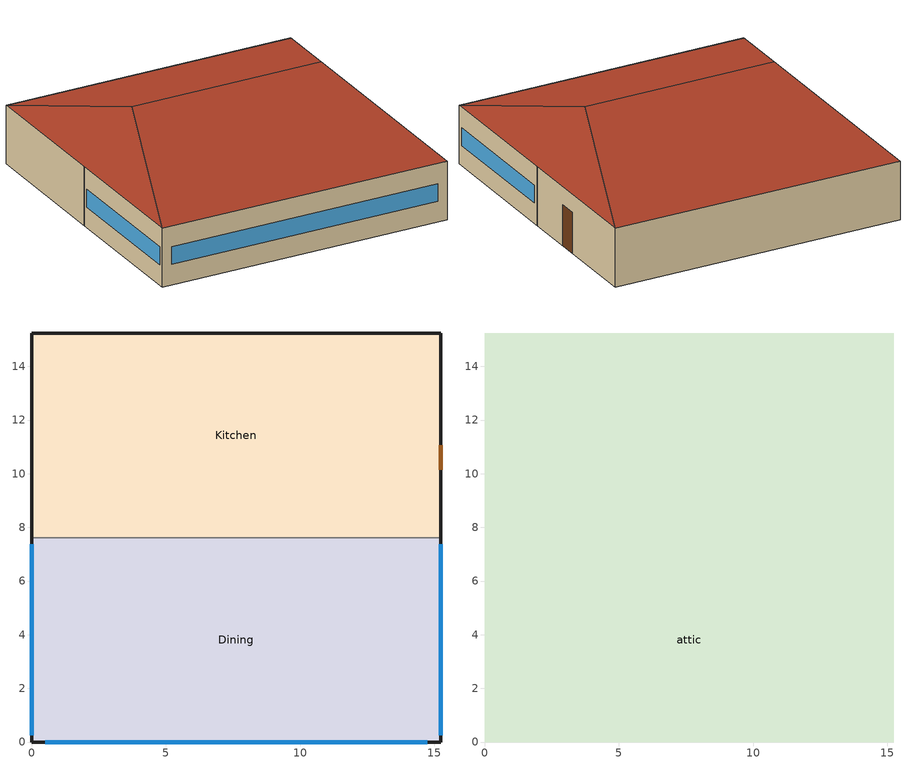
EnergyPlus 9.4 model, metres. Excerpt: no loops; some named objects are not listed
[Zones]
Dining
 floor ground (ext_slab_6in): 15.24,7.62 15.24,0 0,0 0,7.62 z0
 wall outside (nonres_ext_wall): 0,7.62 0,0 15.24,0 15.24,7.62 z0:3.05
 wall to Kitchen (int_wall): 15.24,7.62 0,7.62 z0:3.05
 window (Window_U_0.38_SHGC_0.30): 15.24,0.25 15.24,7.37 / 0,7.37 0,0.25 z1.07:1.98
 window (Window_U_0.40_SHGC_0.38): 0.51,0 14.73,0 z1.07:1.98
Kitchen
 floor ground (ext_slab_6in): 15.24,15.24 15.24,7.62 0,7.62 0,15.24 z0
 wall outside (nonres_ext_wall): 15.24,7.62 15.24,15.24 0,15.24 0,7.62 z0:3.05
 door (Swinging Door_con): 15.24,10.15 15.24,11.06 z0:2.13
attic
 floor to Dining (nonres_roof_floor): 0,0 0,7.62 15.24,7.62 15.24,0 z3.05
 floor to Kitchen (nonres_roof_floor): 15.24,15.24 15.24,7.62 0,7.62 0,15.24 z3.05
 roof outside (AtticRoofDeck): 15.24,0,3.05 15.24,15.24,3.05 12.7,7.62,5.59; 15.24,15.24,3.05 0,15.24,3.05 2.54,7.62,5.59 12.7,7.62,5.59; 0,0,3.05 15.24,0,3.05 12.7,7.62,5.59 2.54,7.62,5.59; 0,15.24,3.05 0,0,3.05 2.54,7.62,5.59
[Building]
Quick Service Restaurant: Loads convergence tolerance value=0.04; Maximum number of warmup days=25; Minimum number of warmup days=6; North axis=0; Solar distribution=FullInteriorAndExterior; Temperature convergence tolerance value=0.2; Terrain=City
[Site:GroundTemperature:BuildingSurface]
20.15, 20.08, 20.13, 20.15, 20.29, 22.68, 23.13, 23.25, 23.29, 20.94, 20.5, 20.28
[Site:Location]
Denver-Aurora-Buckley.AFB_CO_USA WMO=724695: Elevation=1726; Latitude=39.72; Longitude=-104.75; Time zone=-7
[Site:WaterMainsTemperature]
Annual average outdoor air temperature=9.95; Calculation method=Correlation; Maximum difference in monthly average outdoor air temperatures=23.7
[SizingPeriod:DesignDay] Barometric pressure=82237; Day of month=21; Daylight saving time indicator=No; Dry bulb temperature range modifier type=DefaultMultipliers; Humidity condition type=WetBulb; Rain indicator=No; Snow indicator=No
Name | Ashrae clear sky optical depth for beam irradiance taub | Ashrae clear sky optical depth for diffuse irradiance taud | Daily dry bulb temperature range | Day type | Maximum dry bulb temperature | Month | Solar model indicator | Wetbulb or dewpoint at maximum dry bulb | Wind direction | Wind speed | Sky clearness
Denver-Aurora-Buckley.AFB_CO_USA Ann Clg .4% Condns DB=>MWB | 0.423 | 2.02 | 14.8 | SummerDesignDay | 33.9 | 7 | ASHRAETau | 15 | 30 | 3.6
Denver-Aurora-Buckley.AFB_CO_USA Ann Htg 99.6% Condns DB |  |  | 0 | WinterDesignDay | -17.9 | 12 | ASHRAEClearSky | -17.9 | 180 | 2.5 | 0
[Construction]
AtticRoofDeck: F12 Asphalt shingles, G02 16mm plywood
InteriorFurnishings: Std Wood 6inch
Swinging Door_con: Opaque Door panel_con
Window_U_0.38_SHGC_0.30: REF B CLEAR HI 6MM, ARGON 13MM, CLEAR 6MM
Window_U_0.40_SHGC_0.38: Glass_8652_LayerAvg, Gap_1_W_0_0127, Glass_102_LayerAvg
ext_slab_6in: 150mm Normalweight concrete floor
int_wall: G01 13mm gypsum board, G01 13mm gypsum board
nonres_ext_wall: F07 25mm stucco, G01 16mm gypsum board, Nonres_Exterior_Wall_Insulation, G01 16mm gypsum board
nonres_roof_floor: G01 16mm gypsum board, Nonres_Roof_Insulation
[Material]
Name | Conductivity | Density | Roughness | Specific heat | Thickness | Solar absorptance | Thermal absorptance | Visible absorptance
150mm Normalweight concrete floor | 2.31 | 2322 | MediumRough | 832 | 0.1524
F07 25mm stucco | 0.72 | 1856 | Smooth | 840 | 0.0254 | 0.7 | 0.9 | 0.7
F12 Asphalt shingles | 0.04 | 1120 | VeryRough | 1260 | 0.0032 | 0.7 | 0.9
G01 13mm gypsum board | 0.16 | 800 | Smooth | 1090 | 0.0127 | 0.7 | 0.9 | 0.5
G01 16mm gypsum board | 0.16 | 800 | MediumSmooth | 1090 | 0.0159
G02 16mm plywood | 0.12 | 544 | Smooth | 1210 | 0.0159
Std Wood 6inch | 0.12 | 540 | MediumSmooth | 1210 | 0.15 | 0.7 | 0.9 | 0.7
[Material:NoMass] Solar absorptance=0.7; Thermal absorptance=0.9; Visible absorptance=0.7
Name | Roughness | Thermal resistance
Nonres_Exterior_Wall_Insulation | MediumSmooth | 3.06958
Nonres_Roof_Insulation | MediumSmooth | 8.09878
Opaque Door panel_con | MediumRough | 0.475964
[WindowMaterial:Gas] Thickness=0.0127
Name | Gas type
ARGON 13MM | Argon
Gap_1_W_0_0127 | Air
[WindowMaterial:Glazing] Front side infrared hemispherical emissivity=0.84; Infrared transmittance at normal incidence=0; Optical data type=SpectralAverage
Name | Back side infrared hemispherical emissivity | Back side solar reflectance at normal incidence | Back side visible reflectance at normal incidence | Conductivity | Front side solar reflectance at normal incidence | Front side visible reflectance at normal incidence | Solar transmittance at normal incidence | Thickness | Visible transmittance at normal incidence
CLEAR 6MM | 0.84 | 0.071 | 0.08 | 0.9 | 0.071 | 0.08 | 0.775 | 0.006 | 0.881
Glass_102_LayerAvg | 0.84 | 0.0748545 | 0.082564 | 1 | 0.0747638 | 0.082563 | 0.833848 | 0.003048 | 0.89926
Glass_8652_LayerAvg | 0.39 | 0.462105 | 0.306829 | 0.962 | 0.298987 | 0.209449 | 0.343691 | 0.003059 | 0.487937
REF B CLEAR HI 6MM | 0.6 | 0.32 | 0.29 | 0.9 | 0.16 | 0.16 | 0.24 | 0.006 | 0.3
[AvailabilityManager:NightCycle] Applicability schedule=Always_On; Control type=CycleOnAny; Cycling run time=1800; Cycling run time control type=FixedRunTime; Fan schedule=HVACOperationSchd; Thermostat tolerance=1
PSZ-AC_1:1 Availability Manager; PSZ-AC_2:2 Availability Manager
[Daylighting:Controls]
Dining_DaylCtrl: Zone=Dining; Daylighting reference point name 1=Dining_DaylRefPt1; Fraction of zone controlled by reference point 1=0.38; Illuminance setpoint at reference point 1=300; Daylighting reference point name 2=Dining_DaylRefPt2; Fraction of zone controlled by reference point 2=0.38; Illuminance setpoint at reference point 2=300; Daylighting method=SplitFlux; Glare calculation azimuth angle of view direction clockwise from zone y axis=180; Glare calculation daylighting reference point=Dining_DaylRefPt1; Lighting control type=Stepped; Maximum allowable discomfort glare index=22; Minimum input power fraction for continuous or continuousoff dimming control=0.3; Minimum light output fraction for continuous or continuousoff dimming control=0.2; Number of stepped control steps=3; Probability lighting will be reset when needed in manual stepped control=1
[ElectricEquipment] Design level calculation method=EquipmentLevel
Name | Zone or zonelist | Design level | End use subcategory | Fraction latent | Fraction lost | Fraction radiant | Schedule
Dining_MiscElec_Equip | Dining | 13567.3 | MiscElec | 0.25 | 0 | 0.3 | BLDG_EQUIP_SCH
Kitchen_MiscElec_Equip | Kitchen | 31468.7 | MiscElec | 0.25 | 0.3 | 0.3 | BLDG_EQUIP_SCH
Kitchen_Reach-in-Freezer | Kitchen | 457.5 | Refrigeration | 0 | 0 | 0.25 | Always_on
Kitchen_Reach-in-Refrigerator | Kitchen | 570 | Refrigeration | 0 | 0 | 0.25 | Always_on
[EnergyManagementSystem:Actuator]
Name | Actuated component control type | Actuated component type | Actuated component unique
Dining_Light_Actuator | Electricity Rate | Lights | Dining_lights
Kitchen_Light_Actuator | Electricity Rate | Lights | Kitchen_lights
PSZ1_1_Timestep_Econ_Eff | Schedule Value | Schedule:Constant | PSZ1_1_Timestep_Econ_Eff_SCH
PSZ2_2_Timestep_Econ_Eff | Schedule Value | Schedule:Constant | PSZ2_2_Timestep_Econ_Eff_SCH
[EnergyManagementSystem:GlobalVariable]
EnergyManagementSystem:GlobalVariable 1: PSZ1_1_FanPwrExponent; PSZ1_1_Stage1Speed; PSZ1_1_Stage2Speed; PSZ1_1_HeatSpeed; PSZ1_1_VenSpeed; PSZ1_1_Number_of_Stages
EnergyManagementSystem:GlobalVariable 2: PSZ2_2_FanPwrExponent; PSZ2_2_Stage1Speed; PSZ2_2_Stage2Speed; PSZ2_2_HeatSpeed; PSZ2_2_VenSpeed; PSZ2_2_Number_of_Stages
[EnergyManagementSystem:Program]
PSZ1_1_Economizer_CTRL_Prog: SET PSZ1_1_Timestep_Econ_Eff = 0.7; SET PSZ1_1_MaxE = 0.7; SET PSZ1_1_DAT_Rqd = (PSZ1_1_DAT_Rqd*1.8) +32; SET OAT_F = (OAT_F*1.8) +32; SET OAwb_F = (OAwb_F*1.8) +32; IF PSZ1_1_OAFlowMass > (PSZ1_1_OADesignMass * PSZ1_1_OASch); SET PSZ1_1_Econo_Active = 1; ELSE; SET PSZ1_1_Econo_Active = 0; ENDIF; SET PSZ1_1_dT_Needed = 75 - PSZ1_1_DAT_Rqd; SET PSZ1_1_Cool_Des_dT = ((98*0.15) + (75*(1-0.15))) - 55; SET PSZ1_1_Cool_Load = PSZ1_1_dT_Needed/ PSZ1_1_Cool_Des_dT; IF PSZ1_1_Cool_Load > 1; SET PSZ1_1_Cool_Load = 1; ELSEIF PSZ1_1_Cool_Load < 0; SET PSZ1_1_Cool_Load = 0; ENDIF; IF PSZ1_1_Econo_Active == 1; SET PSZ1_1_Stage = PSZ1_1_Number_of_Stages; IF PSZ1_1_Stage == 2; IF PSZ1_1_Cool_Load < 0.6; SET PSZ1_1_Timestep_Econ_Eff = PSZ1_1_MaxE; ELSE; SET PSZ1_1_ECO_Eff = 0-2.18919863612305; SET PSZ1_1_ECO_Eff = PSZ1_1_ECO_Eff + (0-0.674461284910428 * PSZ1_1_Cool_Load); SET PSZ1_1_ECO_Eff = PSZ1_1_ECO_Eff + (0.000459106275872404 * (OAT_F^2)); SET PSZ1_1_ECO_Eff = PSZ1_1_ECO_Eff + (0-0.00000484778537945252 * (OAT_F^3)); SET PSZ1_1_ECO_Eff = PSZ1_1_ECO_Eff + (0.182915713033586 * OAwb_F); SET PSZ1_1_ECO_Eff = PSZ1_1_ECO_Eff + (0-0.00382838660261133 * (OAwb_F^2)); SET PSZ1_1_ECO_Eff = PSZ1_1_ECO_Eff + (0.0000255567460240583 * (OAwb_F^3)); SET PSZ1_1_Timestep_Econ_Eff = PSZ1_1_ECO_Eff; ENDIF; ELSE; SET PSZ1_1_ECO_Eff = 2.36337942464462; SET PSZ1_1_ECO_Eff = PSZ1_1_ECO_Eff + (0-0.409939515512619 * PSZ1_1_Cool_Load); SET PSZ1_1_ECO_Eff = PSZ1_1_ECO_Eff + (0-0.0565205596792225 * OAwb_F); SET PSZ1_1_ECO_Eff = PSZ1_1_ECO_Eff + (0-0.0000632612294169389 * (OAT_F^2)); SET PSZ1_1_Timestep_Econ_Eff = PSZ1_1_ECO_Eff + (0.000571724868775081 * (OAwb_F^2)); ENDIF; IF PSZ1_1_Timestep_Econ_Eff > PSZ1_1_MaxE; SET PSZ1_1_Timestep_Econ_Eff = PSZ1_1_MaxE; ELSEIF PSZ1_1_Timestep_Econ_Eff < (PSZ1_1_OADesignMass * PSZ1_1_OASch); SET PSZ1_1_Timestep_Econ_Eff = (PSZ1_1_OADesignMass * PSZ1_1_OASch); ENDIF; ENDIF
PSZ1_1_Fan_Control: IF PSZ1_1_Number_of_Stages == 1; Return; ENDIF; IF PSZ1_1_HeatingRTF > 0; SET PSZ1_1_Heating = PSZ1_1_HeatingRTF; SET PSZ1_1_Ven = 1 - PSZ1_1_HeatingRTF; SET PSZ1_1_Eco = 0; SET PSZ1_1_Stage1 = 0; SET PSZ1_1_Stage2 = 0; ELSE; SET PSZ1_1_Heating = 0; SET PSZ1_1_EcoSpeed = PSZ1_1_VenSpeed; IF PSZ1_1_SpeedRatio == 0; IF PSZ1_1_RTF > 0; SET PSZ1_1_Stage1 = PSZ1_1_RTF; SET PSZ1_1_Stage2 = 0; SET PSZ1_1_Ven = 1-PSZ1_1_RTF; SET PSZ1_1_Eco = 0; IF PSZ1_1_OAFlowMass > (PSZ1_1_OADesignMass * PSZ1_1_OASch); SET PSZ1_1_Stage1Speed = 1.0; ENDIF; ELSE; SET PSZ1_1_Stage1 = 0; SET PSZ1_1_Stage2 = 0; IF PSZ1_1_OAFlowMass > (PSZ1_1_OADesignMass * PSZ1_1_OASch); SET PSZ1_1_Eco = 1.0; SET PSZ1_1_Ven = 0; SET PSZ1_1_Exp_DAT = PSZ1_1_DAT_Rqd - (1-PSZ1_1_VenSpeed) * DINING_Temp; SET PSZ1_1_Exp_DAT = PSZ1_1_Exp_DAT/PSZ1_1_VenSpeed; IF OAT_F > PSZ1_1_Exp_DAT; SET PSZ1_1_EcoSpeed = PSZ1_1_Stage2Speed; ENDIF; ELSE; SET PSZ1_1_Eco = 0; SET PSZ1_1_Ven = 1.0; ENDIF; ENDIF; ELSE; SET PSZ1_1_Stage1 = 1- PSZ1_1_SpeedRatio; SET PSZ1_1_Stage2 = PSZ1_1_SpeedRatio; SET PSZ1_1_Ven = 0; SET PSZ1_1_Eco = 0; IF PSZ1_1_OAFlowMass > (PSZ1_1_OADesignMass * PSZ1_1_OASch); SET PSZ1_1_Stage1Speed = 1.0; ENDIF; ENDIF; ENDIF; SET PSZ1_1_FPR = PSZ1_1_Ven * (PSZ1_1_VenSpeed ^ PSZ1_1_FanPwrExponent); SET PSZ1_1_FPR = PSZ1_1_FPR + PSZ1_1_Eco * (PSZ1_1_EcoSpeed ^ PSZ1_1_FanPwrExponent); SET PSZ1_1_FPR_1 = PSZ1_1_Stage1 * (PSZ1_1_Stage1Speed ^ PSZ1_1_FanPwrExponent); SET PSZ1_1_FPR = PSZ1_1_FPR + PSZ1_1_FPR_1; SET PSZ1_1_FPR_2 = PSZ1_1_Stage2 * (PSZ1_1_Stage2Speed ^ PSZ1_1_FanPwrExponent); SET PSZ1_1_FPR = PSZ1_1_FPR + PSZ1_1_FPR_2; SET PSZ1_1_FPR_3 = PSZ1_1_Heating * (PSZ1_1_HeatSpeed ^ PSZ1_1_FanPwrExponent); SET PSZ1_1_FanPwrRatio = PSZ1_1_FPR +  PSZ1_1_FPR_3; SET PSZ1_1_Fan_Pressure = PSZ1_1_Fan_DesignPressure * PSZ1_1_FanPwrRatio
PSZ1_1_Set_Fan_Par: IF PSZ1_1_Number_of_Stages == 1; Return; ENDIF; SET PSZ1_1_FanPwrExponent = 2.2; SET PSZ1_1_OAFrac = PSZ1_1_OAFlowMass/PSZ1_1_DesignFlowMass; IF  PSZ1_1_OAFrac < 0.66; SET PSZ1_1_VenSpeed = 0.66; SET PSZ1_1_Stage1Speed = 0.66; ELSE; SET PSZ1_1_VenSpeed = PSZ1_1_OAFrac; SET PSZ1_1_Stage1Speed = PSZ1_1_OAFrac; ENDIF; SET PSZ1_1_Stage2Speed = 1.0; SET PSZ1_1_HeatSpeed = 1.0
PSZ1_1_Set_Number_of_Stages: SET PSZ1_1_Number_of_Stages =  2
PSZ2_2_Economizer_CTRL_Prog: SET PSZ2_2_Timestep_Econ_Eff = 0.7; SET PSZ2_2_MaxE = 0.7; SET PSZ2_2_DAT_Rqd = (PSZ2_2_DAT_Rqd*1.8) +32; SET OAT_F = (OAT_F*1.8) +32; SET OAwb_F = (OAwb_F*1.8) +32; IF PSZ2_2_OAFlowMass > (PSZ2_2_OADesignMass * PSZ2_2_OASch); SET PSZ2_2_Econo_Active = 1; ELSE; SET PSZ2_2_Econo_Active = 0; ENDIF; SET PSZ2_2_dT_Needed = 75 - PSZ2_2_DAT_Rqd; SET PSZ2_2_Cool_Des_dT = ((98*0.15) + (75*(1-0.15))) - 55; SET PSZ2_2_Cool_Load = PSZ2_2_dT_Needed/ PSZ2_2_Cool_Des_dT; IF PSZ2_2_Cool_Load > 1; SET PSZ2_2_Cool_Load = 1; ELSEIF PSZ2_2_Cool_Load < 0; SET PSZ2_2_Cool_Load = 0; ENDIF; IF PSZ2_2_Econo_Active == 1; SET PSZ2_2_Stage = PSZ2_2_Number_of_Stages; IF PSZ2_2_Stage == 2; IF PSZ2_2_Cool_Load < 0.6; SET PSZ2_2_Timestep_Econ_Eff = PSZ2_2_MaxE; ELSE; SET PSZ2_2_ECO_Eff = 0-2.18919863612305; SET PSZ2_2_ECO_Eff = PSZ2_2_ECO_Eff + (0-0.674461284910428 * PSZ2_2_Cool_Load); SET PSZ2_2_ECO_Eff = PSZ2_2_ECO_Eff + (0.000459106275872404 * (OAT_F^2)); SET PSZ2_2_ECO_Eff = PSZ2_2_ECO_Eff + (0-0.00000484778537945252 * (OAT_F^3)); SET PSZ2_2_ECO_Eff = PSZ2_2_ECO_Eff + (0.182915713033586 * OAwb_F); SET PSZ2_2_ECO_Eff = PSZ2_2_ECO_Eff + (0-0.00382838660261133 * (OAwb_F^2)); SET PSZ2_2_ECO_Eff = PSZ2_2_ECO_Eff + (0.0000255567460240583 * (OAwb_F^3)); SET PSZ2_2_Timestep_Econ_Eff = PSZ2_2_ECO_Eff; ENDIF; ELSE; SET PSZ2_2_ECO_Eff = 2.36337942464462; SET PSZ2_2_ECO_Eff = PSZ2_2_ECO_Eff + (0-0.409939515512619 * PSZ2_2_Cool_Load); SET PSZ2_2_ECO_Eff = PSZ2_2_ECO_Eff + (0-0.0565205596792225 * OAwb_F); SET PSZ2_2_ECO_Eff = PSZ2_2_ECO_Eff + (0-0.0000632612294169389 * (OAT_F^2)); SET PSZ2_2_Timestep_Econ_Eff = PSZ2_2_ECO_Eff + (0.000571724868775081 * (OAwb_F^2)); ENDIF; IF PSZ2_2_Timestep_Econ_Eff > PSZ2_2_MaxE; SET PSZ2_2_Timestep_Econ_Eff = PSZ2_2_MaxE; ELSEIF PSZ2_2_Timestep_Econ_Eff < (PSZ2_2_OADesignMass * PSZ2_2_OASch); SET PSZ2_2_Timestep_Econ_Eff = (PSZ2_2_OADesignMass * PSZ2_2_OASch); ENDIF; ENDIF
PSZ2_2_Fan_Control: IF PSZ2_2_Number_of_Stages == 1; Return; ENDIF; IF PSZ2_2_HeatingRTF > 0; SET PSZ2_2_Heating = PSZ2_2_HeatingRTF; SET PSZ2_2_Ven = 1 - PSZ2_2_HeatingRTF; SET PSZ2_2_Eco = 0; SET PSZ2_2_Stage1 = 0; SET PSZ2_2_Stage2 = 0; ELSE; SET PSZ2_2_Heating = 0; SET PSZ2_2_EcoSpeed = PSZ2_2_VenSpeed; IF PSZ2_2_SpeedRatio == 0; IF PSZ2_2_RTF > 0; SET PSZ2_2_Stage1 = PSZ2_2_RTF; SET PSZ2_2_Stage2 = 0; SET PSZ2_2_Ven = 1-PSZ2_2_RTF; SET PSZ2_2_Eco = 0; IF PSZ2_2_OAFlowMass > (PSZ2_2_OADesignMass * PSZ2_2_OASch); SET PSZ2_2_Stage1Speed = 1.0; ENDIF; ELSE; SET PSZ2_2_Stage1 = 0; SET PSZ2_2_Stage2 = 0; IF PSZ2_2_OAFlowMass > (PSZ2_2_OADesignMass * PSZ2_2_OASch); SET PSZ2_2_Eco = 1.0; SET PSZ2_2_Ven = 0; SET PSZ2_2_Exp_DAT = PSZ2_2_DAT_Rqd - (1-PSZ2_2_VenSpeed) * KITCHEN_Temp; SET PSZ2_2_Exp_DAT = PSZ2_2_Exp_DAT/PSZ2_2_VenSpeed; IF OAT_F > PSZ2_2_Exp_DAT; SET PSZ2_2_EcoSpeed = PSZ2_2_Stage2Speed; ENDIF; ELSE; SET PSZ2_2_Eco = 0; SET PSZ2_2_Ven = 1.0; ENDIF; ENDIF; ELSE; SET PSZ2_2_Stage1 = 1- PSZ2_2_SpeedRatio; SET PSZ2_2_Stage2 = PSZ2_2_SpeedRatio; SET PSZ2_2_Ven = 0; SET PSZ2_2_Eco = 0; IF PSZ2_2_OAFlowMass > (PSZ2_2_OADesignMass * PSZ2_2_OASch); SET PSZ2_2_Stage1Speed = 1.0; ENDIF; ENDIF; ENDIF; SET PSZ2_2_FPR = PSZ2_2_Ven * (PSZ2_2_VenSpeed ^ PSZ2_2_FanPwrExponent); SET PSZ2_2_FPR = PSZ2_2_FPR + PSZ2_2_Eco * (PSZ2_2_EcoSpeed ^ PSZ2_2_FanPwrExponent); SET PSZ2_2_FPR_1 = PSZ2_2_Stage1 * (PSZ2_2_Stage1Speed ^ PSZ2_2_FanPwrExponent); SET PSZ2_2_FPR = PSZ2_2_FPR + PSZ2_2_FPR_1; SET PSZ2_2_FPR_2 = PSZ2_2_Stage2 * (PSZ2_2_Stage2Speed ^ PSZ2_2_FanPwrExponent); SET PSZ2_2_FPR = PSZ2_2_FPR + PSZ2_2_FPR_2; SET PSZ2_2_FPR_3 = PSZ2_2_Heating * (PSZ2_2_HeatSpeed ^ PSZ2_2_FanPwrExponent); SET PSZ2_2_FanPwrRatio = PSZ2_2_FPR +  PSZ2_2_FPR_3; SET PSZ2_2_Fan_Pressure = PSZ2_2_Fan_DesignPressure * PSZ2_2_FanPwrRatio
PSZ2_2_Set_Fan_Par: IF PSZ2_2_Number_of_Stages == 1; Return; ENDIF; SET PSZ2_2_FanPwrExponent = 2.2; SET PSZ2_2_OAFrac = PSZ2_2_OAFlowMass/PSZ2_2_DesignFlowMass; IF  PSZ2_2_OAFrac < 0.66; SET PSZ2_2_VenSpeed = 0.66; SET PSZ2_2_Stage1Speed = 0.66; ELSE; SET PSZ2_2_VenSpeed = PSZ2_2_OAFrac; SET PSZ2_2_Stage1Speed = PSZ2_2_OAFrac; ENDIF; SET PSZ2_2_Stage2Speed = 1.0; SET PSZ2_2_HeatSpeed = 1.0
PSZ2_2_Set_Number_of_Stages: SET PSZ2_2_Number_of_Stages =  2
SET_Dining_Light_EMS_Program: SET Dining_LSr_IP=0.093*Dining_LSr/Dining_Area; IF (Dining_Occ_Sensor <= 0) && (Dining_LSr_IP >= 0.02); SET Dining_Light_Actuator = 0.02*Dining_Area/0.09290304; ELSE; SET Dining_Light_Actuator = NULL; ENDIF
SET_Kitchen_Light_EMS_Program: SET Kitchen_LSr_IP=0.093*Kitchen_LSr/Kitchen_Area; IF (Kitchen_Occ_Sensor <= 0) && (Kitchen_LSr_IP >= 0.02); SET Kitchen_Light_Actuator = 0.02*Kitchen_Area/0.09290304; ELSE; SET Kitchen_Light_Actuator = NULL; ENDIF
[EnergyManagementSystem:ProgramCallingManager]
PSZ1_1_ECO_Manager: InsideHVACSystemIterationLoop; PSZ1_1_Economizer_CTRL_Prog
PSZ1_1_Fan_Main_Manager: BeginTimestepBeforePredictor; PSZ1_1_Fan_Control
PSZ1_1_Fan_Parameter_manager: BeginNewEnvironment; PSZ1_1_Set_Fan_Par
PSZ1_1_Set_Number_of_Stages_CallingManager: BeginNewEnvironment; PSZ1_1_Set_Number_of_Stages
PSZ2_2_ECO_Manager: InsideHVACSystemIterationLoop; PSZ2_2_Economizer_CTRL_Prog
PSZ2_2_Fan_Main_Manager: BeginTimestepBeforePredictor; PSZ2_2_Fan_Control
PSZ2_2_Fan_Parameter_manager: BeginNewEnvironment; PSZ2_2_Set_Fan_Par
PSZ2_2_Set_Number_of_Stages_CallingManager: BeginNewEnvironment; PSZ2_2_Set_Number_of_Stages
SET_Dining_Light_EMS_Program_Prog_Manager: BeginTimestepBeforePredictor; SET_Dining_Light_EMS_Program
SET_Kitchen_Light_EMS_Program_Prog_Manager: BeginTimestepBeforePredictor; SET_Kitchen_Light_EMS_Program
[EnergyManagementSystem:Sensor]
Name | Output variable or output meter | Output variable or output meter index key
OAT_F | Site Outdoor Air Drybulb Temperature
OAwb_F | Site Outdoor Air Wetbulb Temperature | *
PSZ1_1_DAT_Rqd | System Node Setpoint Temperature | PSZ-AC_1:1 Supply Equipment Outlet Node
PSZ1_1_OASch | Schedule Value | MinOA_MotorizedDamper_Sched
PSZ2_2_DAT_Rqd | System Node Setpoint Temperature | PSZ-AC_2:2 Supply Equipment Outlet Node
PSZ2_2_OASch | Schedule Value | MINOA_FFKITCH_SCHED
[Exterior:Lights] Control option=AstronomicalClock; End use subcategory=General
Name | Design level | Schedule
Exterior_Lights_a | 122.81 | Exterior_lighting_schedule_a
Exterior_Lights_b | 649.5 | Exterior_lighting_schedule_b_2016
[GasEquipment]
Kitchen_MiscGas_Equip: Zone or zonelist=Kitchen; Design level=91932.6; Design level calculation method=EquipmentLevel; End use subcategory=MiscGas; Fraction latent=0.1; Fraction lost=0.7; Fraction radiant=0.2; Schedule=FF_GAS_EQUIP_SCH
[InternalMass] Construction=InteriorFurnishings; Surface area=232.343
Name | Zone or zonelist
Dining_InternalMass_1 | Dining
Kitchen_InternalMass_1 | Kitchen
[Lights] Design level calculation method=Watts/Area; End use subcategory=General; Fraction radiant=0.7; Fraction replaceable=1; Fraction visible=0.2; Return air fraction=0; Return air fraction calculated from plenum temperature=No
Name | Zone or zonelist | Schedule | Watts per zone floor area
Dining_Lights | Dining | BLDG_LIGHT_DINING_SCH | 6.78126
Kitchen_Lights | Kitchen | BLDG_LIGHT_KITCHEN_SCH | 11.4097
[People] Activity level schedule=ACTIVITY_SCH; Air velocity schedule=AIR_VELO_SCH; Clothing insulation calculation method=ClothingInsulationSchedule; Clothing insulation schedule=CLOTHING_SCH; Enable ashrae 55 comfort warnings=No; Fraction radiant=0.3; Mean radiant temperature calculation type=ZoneAveraged; Number of people schedule=BLDG_OCC_SCH; Sensible heat fraction=Autocalculate; Thermal comfort model 1 type=Fanger; Work efficiency schedule=WORK_EFF_SCH
Name | Zone or zonelist | Number of people calculation method | Zone floor area per person | Number of people
Dining | Dining | Area/Person | 1.327
Kitchen | Kitchen | People |  | 6.2733
[Refrigeration:CompressorRack] Condenser type=AirCooled; Design condenser fan power=330; Heat rejection location=Zone
Name | Compressor rack cop function of temperature curve | Condenser fan power function of temperature curve | Design compressor rack cop | End use subcategory | Refrigeration case name or walkin name or caseandwalkinlist
RACK1 | RACK1_RackCOPfTCurve | RACK1_RackCondFanCurve2 | 1.5 | Low Temp Refrigeration | RACK1CaseList
RACK2 | RACK2_RackCOPfTCurve |  | 3 | Med Temp Refrigeration | RACK2CaseList
[Zone] Floor area=Autocalculate; Multiplier=1; Type=1
Name | Ceiling height | Part of total floor area | Volume
Dining; Kitchen | 3.0488 | Yes | 354.1836
attic | -9999 | No | 262.3406
[ZoneInfiltration:DesignFlowRate] Temperature term coefficient=0; Velocity squared term coefficient=0
Name | Zone or zonelist | Constant term coefficient | Design flow rate | Design flow rate calculation method | Schedule | Velocity term coefficient | Flow per exterior surface area
Dining_Door_Infiltration | Dining | 1 | 0.583798 | Flow/Zone | VESTIBULE_DOOR_INFIL_SCH | 0
Dining_Infiltration | Dining | 0 |  | Flow/ExteriorArea | INFIL_SCH_PNNL | 0.224 | 0.00056896
Kitchen_Infiltration | Kitchen | 0 |  | Flow/ExteriorArea | INFIL_SCH_PNNL | 0.224 | 0.00056896
attic_Infiltration | attic | 1 | 0.0729 | Flow/Zone | ALWAYS_ON | 0
[Curve:Quadratic]
Name | Maximum value of x | Minimum value of x | Coefficient1 constant | Coefficient2 x | Coefficient3 x 2
RACK1_RackCOPfTCurve | 35 | 10 | 1.7603 | -0.0377 | 0.0004
RACK1_RackCondFanCurve2 | 35 | 0 | 0 | 0.0286 | 0
RACK2_RackCOPfTCurve | 50 | 0 | 1 | 0 | 0
[Schedule:Compact]
ACTIVITY_SCH: Through: 12/31, For: AllDays, Until: 24:00, 120
AIR_VELO_SCH: Through: 12/31, For: AllDays, Until: 24:00, 0.2
ALWAYS_ON: Through: 12/31, For: AllDays, Until: 24:00, 1
BLDG_EQUIP_SCH: Through: 12/31, For: Weekdays, Until: 01:00, 0.0299675, Until: 02:00, 0.0199015, Until: 03:00, 0.0298522, Until: 04:00, 0.0199015, Until: 05:00, 0.0497536, Until: 06:00, 0.11987, Until: 07:00, 0.129859, Until: 08:00, 0.149837, Until: 09:00, 0.179805, Until: 10:00, 0.209772, Until: 11:00, 0.259718, Until: 12:00, 0.289686, Until: 13:00, 0.269707, Until: 14:00, 0.249729, Until: 15:00, 0.229751, Until: 16:00, 0.229751, Until: 17:00, 0.259718, Until: 18:00, 0.259718, Until: 19:00, 0.23974, Until: 20:00, 0.219762, Until: 21:00, 0.199783, Until: 22:00, 0.179805, Until: 23:00, 0.0899024, Until: 24:00, 0.0299675, For: Saturday, Until: 01:00, 0.0299675, Until: 02:00, 0.0199015, Until: 03:00, 0.0298522, Until: 04:00, 0.0199015, Until: 05:00, 0.0497536, Until: 06:00, 0.119409, Until: 07:00, 0.129859, Until: 08:00, 0.149837, Until: 09:00, 0.179805, Until: 10:00, 0.209772, Until: 11:00, 0.259718, Until: 12:00, 0.289686, Until: 13:00, 0.269707, Until: 14:00, 0.249729, Until: 15:00, 0.229751, Until: 16:00, 0.229751, Until: 17:00, 0.259718, Until: 18:00, 0.259718, Until: 19:00, 0.23974, Until: 20:00, 0.219762, Until: 21:00, 0.199783, Until: 22:00, 0.179805, Until: 23:00, 0.0899024, Until: 24:00, 0.0299675, For: SummerDesignDay, Until: 24:00, 0.29, For: WinterDesignDay, Until: 24:00, 0, For: Sunday Holidays AllOtherDays, Until: 01:00, 0.0299675, Until: 02:00, 0.0199015, Until: 03:00, 0.0298522, Until: 04:00, 0.0199015, Until: 05:00, 0.0497536, Until: 06:00, 0.119409, Until: 07:00, 0.129859, Until: 08:00, 0.149837, Until: 09:00, 0.179805, Until: 10:00, 0.209772, Until: 11:00, 0.259718, Until: 12:00, 0.289686, Until: 13:00, 0.269707, Until: 14:00, 0.249729, Until: 15:00, 0.229751, Until: 16:00, 0.229751, Until: 17:00, 0.259718, Until: 18:00, 0.259718, Until: 19:00, 0.23974, Until: 20:00, 0.219762, Until: 21:00, 0.199783, Until: 22:00, 0.179805, Until: 23:00, 0.0899024, Until: 24:00, 0.0299675
BLDG_LIGHT_DINING_SCH: Through: 12/31, For: Weekday, Until: 1:00, 0.139857, Until: 5:00, 0.15, Until: 6:00, 0.186476, Until: 8:00, 0.372952, Until: 10:00, 0.559428, Until: 22:00, 0.839142, Until: 23:00, 0.46619, Until: 24:00, 0.279714, For: Saturday, Until: 1:00, 0.186476, Until: 6:00, 0.15, Until: 8:00, 0.279714, Until: 10:00, 0.559428, Until: 17:00, 0.745904, Until: 22:00, 0.839142, Until: 23:00, 0.46619, Until: 24:00, 0.279714, For: SummerDesignDay, Until: 24:00, 1, For: WinterDesignDay, Until: 24:00, 0, For: Sunday Holidays AllOtherDays, Until: 1:00, 0.186476, Until: 6:00, 0.15, Until: 8:00, 0.279714, Until: 10:00, 0.46619, Until: 16:00, 0.652666, Until: 22:00, 0.559428, Until: 23:00, 0.46619, Until: 24:00, 0.279714
BLDG_LIGHT_KITCHEN_SCH: Through: 12/31, For: Weekday, Until: 1:00, 0.13332, Until: 5:00, 0.15, Until: 6:00, 0.17776, Until: 8:00, 0.35552, Until: 10:00, 0.53328, Until: 22:00, 0.79992, Until: 23:00, 0.4444, Until: 24:00, 0.26664, For: Saturday, Until: 1:00, 0.17776, Until: 6:00, 0.15, Until: 8:00, 0.26664, Until: 10:00, 0.53328, Until: 17:00, 0.71104, Until: 22:00, 0.79992, Until: 23:00, 0.4444, Until: 24:00, 0.26664, For: SummerDesignDay, Until: 24:00, 1, For: WinterDesignDay, Until: 24:00, 0, For: Sunday Holidays AllOtherDays, Until: 1:00, 0.17776, Until: 6:00, 0.15, Until: 8:00, 0.26664, Until: 10:00, 0.4444, Until: 16:00, 0.62216, Until: 22:00, 0.53328, Until: 23:00, 0.4444, Until: 24:00, 0.26664
BLDG_OCC_SCH: Through: 12/31, For: Weekdays, Until: 01:00, 0.05, Until: 05:00, 0, Until: 06:00, 0.05, Until: 07:00, 0.1, Until: 10:00, 0.4, Until: 11:00, 0.2, Until: 12:00, 0.5, Until: 13:00, 0.8, Until: 14:00, 0.7, Until: 15:00, 0.4, Until: 16:00, 0.2, Until: 17:00, 0.25, Until: 18:00, 0.5, Until: 21:00, 0.8, Until: 22:00, 0.5, Until: 23:00, 0.35, Until: 24:00, 0.2, For: SummerDesignDay, Until: 24:00, 1, For: WinterDesignDay, Until: 24:00, 0, For: Saturday, Until: 01:00, 0.05, Until: 06:00, 0, Until: 07:00, 0.05, Until: 09:00, 0.5, Until: 10:00, 0.4, Until: 11:00, 0.2, Until: 12:00, 0.45, Until: 14:00, 0.5, Until: 15:00, 0.35, Until: 18:00, 0.3, Until: 19:00, 0.7, Until: 20:00, 0.9, Until: 21:00, 0.7, Until: 22:00, 0.65, Until: 23:00, 0.55, Until: 24:00, 0.35, For: Sunday Holidays AllOtherDays, Until: 01:00, 0.05, Until: 06:00, 0, Until: 07:00, 0.05, Until: 09:00, 0.5, Until: 11:00, 0.2, Until: 12:00, 0.3, Until: 14:00, 0.5, Until: 15:00, 0.3, Until: 16:00, 0.2, Until: 17:00, 0.25, Until: 18:00, 0.35, Until: 19:00, 0.55, Until: 20:00, 0.65, Until: 21:00, 0.7, Until: 22:00, 0.35, Until: 24:00, 0.2
CLOTHING_SCH: Through: 04/30, For: AllDays, Until: 24:00, 1, Through: 09/30, For: AllDays, Until: 24:00, 0.5, Through: 12/31, For: AllDays, Until: 24:00, 1
Exterior_lighting_schedule_a: Through:12/31, For:AllDays, Until: 01:00, 1, Until: 06:00, 0, Until: 24:00, 1
Exterior_lighting_schedule_b_2016: Through:12/31, For:AllDays, Until: 06:00, 0.5, Until: 24:00, 1
FF_GAS_EQUIP_SCH: Through: 12/31, For: Weekdays Saturday, Until: 01:00, 0.03, Until: 02:00, 0.02, Until: 03:00, 0.03, Until: 04:00, 0.02, Until: 05:00, 0.05, Until: 06:00, 0.12, Until: 07:00, 0.13, Until: 08:00, 0.15, Until: 09:00, 0.18, Until: 10:00, 0.21, Until: 11:00, 0.26, Until: 12:00, 0.29, Until: 13:00, 0.27, Until: 14:00, 0.25, Until: 15:00, 0.23, Until: 16:00, 0.23, Until: 17:00, 0.26, Until: 18:00, 0.26, Until: 19:00, 0.24, Until: 20:00, 0.22, Until: 21:00, 0.2, Until: 22:00, 0.18, Until: 23:00, 0.09, Until: 24:00, 0.03, For: SummerDesignDay, Until: 24:00, 0.29, For: WinterDesignDay, Until: 24:00, 0, For: Sunday Holidays AllOtherDays, Until: 01:00, 0.03, Until: 02:00, 0.02, Until: 03:00, 0.03, Until: 04:00, 0.02, Until: 05:00, 0.05, Until: 06:00, 0.12, Until: 07:00, 0.13, Until: 08:00, 0.15, Until: 09:00, 0.18, Until: 10:00, 0.21, Until: 11:00, 0.26, Until: 12:00, 0.29, Until: 13:00, 0.27, Until: 14:00, 0.25, Until: 15:00, 0.23, Until: 16:00, 0.23, Until: 17:00, 0.26, Until: 18:00, 0.26, Until: 19:00, 0.24, Until: 20:00, 0.22, Until: 21:00, 0.2, Until: 22:00, 0.18, Until: 23:00, 0.09, Until: 24:00, 0.03
HVACOperationSchd: Through: 12/31, For: Weekday SummerDesignDay, Until: 01:00, 1, Until: 05:00, 0, Until: 24:00, 1, For: Saturday WinterDesignDay, Until: 01:00, 1, Until: 05:00, 0, Until: 24:00, 1, For: Sunday Holidays AllOtherDays, Until: 01:00, 1, Until: 05:00, 0, Until: 24:00, 1
INFIL_SCH_PNNL: Through: 12/31, For: Weekdays SummerDesignDay, Until: 01:00, 0.25, Until: 05:00, 1, Until: 24:00, 0.25, For: Saturday WinterDesignDay, Until: 01:00, 0.25, Until: 05:00, 1, Until: 24:00, 0.25, For: Sunday Holidays AllOtherDays, Until: 01:00, 0.25, Until: 05:00, 1, Until: 24:00, 0.25
MinOA_FFKitch_Sched: Through: 12/31, For: Weekdays SummerDesignDay, Until: 06:00, 0, Until: 24:00, 1, For: Saturday, Until: 06:00, 0, Until: 24:00, 1, For: WinterDesignDay, Until: 24:00, 1, For: Sunday Holidays AllOtherDays, Until: 06:00, 0, Until: 24:00, 1
MinOA_MotorizedDamper_Sched: Through: 12/31, For: Weekday SummerDesignDay, Until: 01:00, 1, Until: 06:00, 0, Until: 24:00, 1, For: Saturday WinterDesignDay, Until: 01:00, 1, Until: 06:00, 0, Until: 24:00, 1, For: Sunday Holidays AllOtherDays, Until: 01:00, 1, Until: 06:00, 0, Until: 24:00, 1
VESTIBULE_DOOR_INFIL_SCH: Through: 12/31, For: Weekdays, Until: 06:00, 0, Until: 07:00, 0.131, Until: 10:00, 0.445, Until: 11:00, 0.241, Until: 12:00, 0.542, Until: 13:00, 0.821, Until: 14:00, 0.73, Until: 15:00, 0.445, Until: 16:00, 0.241, Until: 17:00, 0.345, Until: 18:00, 0.542, Until: 21:00, 0.821, Until: 22:00, 0.542, Until: 23:00, 0.345, Until: 24:00, 0.241, For: SummerDesignDay, Until: 24:00, 1, For: WinterDesignDay, Until: 24:00, 0, For: Saturday, Until: 06:00, 0, Until: 07:00, 0.131, Until: 09:00, 0.542, Until: 10:00, 0.445, Until: 11:00, 0.241, Until: 12:00, 0.445, Until: 14:00, 0.542, Until: 15:00, 0.445, Until: 18:00, 0.345, Until: 19:00, 0.73, Until: 20:00, 0.911, Until: 21:00, 0.73, Until: 22:00, 0.637, Until: 23:00, 0.542, Until: 24:00, 0.345, For: Sunday Holidays AllOtherDays, Until: 06:00, 0, Until: 07:00, 0.131, Until: 09:00, 0.542, Until: 11:00, 0.241, Until: 12:00, 0.345, Until: 14:00, 0.542, Until: 15:00, 0.345, Until: 16:00, 0.241, Until: 17:00, 0.345, Until: 18:00, 0.445, Until: 19:00, 0.542, Until: 20:00, 0.637, Until: 21:00, 0.73, Until: 22:00, 0.445, Until: 24:00, 0.241
WORK_EFF_SCH: Through: 12/31, For: AllDays, Until: 24:00, 0
[Schedule:Constant] Hourly value=0.7
PSZ1_1_Timestep_Econ_Eff_SCH; PSZ2_2_Timestep_Econ_Eff_SCH
